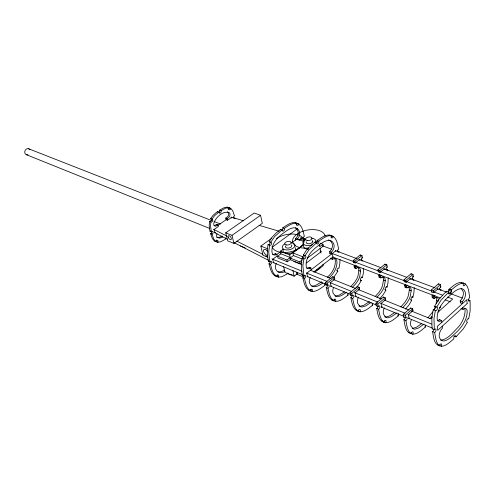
<?xml version="1.0" encoding="UTF-8"?>
<svg xmlns="http://www.w3.org/2000/svg" width="495" height="495" viewBox="0 0 495 495"><rect width="100%" height="100%" fill="white"/><g stroke="black" fill="none" stroke-linecap="round" stroke-linejoin="round"><path stroke-width="0.74" d="M388.272 277.775L387.987 282.831L387.078 287.088A1.689 0.947 -68.6 0 0 385.357 288.183A1.689 0.947 -68.6 0 0 385.908 290.12L383.186 294.68L379.739 298.739M414.235 287.657L413.888 292.817L412.923 297.173A1.732 0.934 -68.6 0 0 411.209 298.312A1.732 0.934 -68.6 0 0 411.729 300.279L408.969 304.963L405.498 309.152M357.588 267.207A5.538 3.248 -68.8 0 1 358.825 270.61L358.027 275.752A10.94 6.435 -68.6 0 1 356.709 279.1L354.643 282.367L350.627 286.735M355.076 267.288A5.538 3.248 -68.8 0 0 354.469 267.702L356.19 268.364A5.544 3.242 -68.8 0 1 360.546 271.272L359.747 276.427A10.958 6.435 -68.6 0 1 358.423 279.774L356.351 283.047L352.341 287.422M382.678 277.014A5.668 3.218 -68.8 0 1 383.452 280.09L382.604 285.343A11.206 6.373 -68.6 0 1 381.249 288.764L379.158 292.118L375.117 296.623M379.764 276.742A5.668 3.218 -68.8 0 0 379.151 277.169L380.964 277.862A5.68 3.211 -68.8 0 1 385.259 280.783L384.405 286.042A11.224 6.367 -68.6 0 1 383.05 289.476L380.952 292.836L376.912 297.346M408.579 286.908A5.81 3.174 -68.7 0 1 409.309 290.033L408.394 295.404A11.49 6.299 -68.6 0 1 407.014 298.912L404.885 302.358L400.82 307.005M405.69 286.667A5.81 3.174 -68.7 0 0 405.077 287.112L406.977 287.843A5.822 3.174 -68.7 0 1 411.203 290.763L410.287 296.14A11.509 6.293 -68.6 0 1 408.901 299.661L406.772 303.113L402.707 307.766M435.798 297.309A5.959 3.131 -68.7 0 1 436.479 300.49L436.114 303.379M234.754 218.555A1.466 1.009 -69.2 0 0 235.069 218.258L233.733 217.751A1.466 1.009 -69.2 0 1 233.417 218.047A1.466 1.009 -69.2 0 1 234.519 215.938L232.73 210.87L230.769 208.358A1.479 1.021 -69.6 0 1 229.185 209.713A1.479 1.021 -69.6 0 1 228.925 207.628L225.776 208.129L220.98 210.678A1.491 1.04 -69.2 0 1 220.38 213.011A1.491 1.04 -69.2 0 1 218.969 212.039L217.633 211.538L216.235 212.565L213.097 215.306L210.585 218.66A1.497 1.052 -68.6 0 1 211.285 220.473A1.497 1.052 -68.6 0 1 209.546 221.376L209.181 225.528L209.694 229.637L210.053 231.32L211.377 231.858A1.491 1.04 -67.9 0 1 213.091 232.056A1.491 1.04 -67.9 0 1 211.978 234.197L213.859 239.233L215.882 241.665A1.479 1.021 -67.6 0 1 217.478 240.273A1.479 1.021 -67.6 0 1 217.757 242.321L220.912 241.721L225.646 239.091A1.466 1.002 -68 0 1 225.516 237.897M210.585 218.66L211.916 219.18A1.504 1.052 -68.6 0 1 212.615 220.999A1.504 1.052 -68.6 0 1 210.87 221.902L210.505 226.06L211.377 231.858M303.262 238.782A1.572 0.99 -69.4 0 1 304.376 236.381C303.249 232.044 302.525 226.871 298.757 223.938A1.59 1.015 -69.9 0 1 297.13 225.454A1.59 1.015 -69.9 0 1 296.951 223.196C292.174 222.657 288.071 225.998 284.279 228.399A1.609 1.046 -69.4 0 1 283.61 230.917A1.609 1.046 -69.4 0 1 282.206 229.897L280.665 229.321L276.334 232.805L271.928 237.353L269.187 241.659A1.621 1.058 -68.6 0 1 269.893 243.583A1.621 1.058 -68.6 0 1 268.073 244.573L267.238 249.585L267.492 255.865L268.401 261.292L269.923 261.923A1.609 1.04 -67.7 0 1 271.662 262.065A1.609 1.04 -67.7 0 1 270.474 264.386C271.706 268.655 272.553 273.84 276.488 276.532A1.59 1.015 -67.3 0 1 278.14 274.954A1.59 1.015 -67.3 0 1 278.345 277.151L281.841 276.73L288.102 273.438M282.206 229.897L274.719 236.48L270.722 242.259A1.621 1.058 -68.6 0 1 271.427 244.19A1.621 1.058 -68.6 0 1 269.608 245.174L268.723 252.11L269.923 261.923M337.602 251.738A1.627 0.984 -69.3 0 1 337.695 250.198A1.627 0.984 -69.3 0 1 338.704 249.109C337.639 244.697 337.052 239.419 333.29 236.369A1.646 1.009 -69.8 0 1 331.644 237.959A1.646 1.009 -69.8 0 1 331.495 235.632C326.644 235.162 322.573 238.683 318.768 241.176A1.671 1.033 -69.4 0 1 318.068 243.781A1.671 1.033 -69.4 0 1 316.682 242.748L315.024 242.129L310.65 245.78L306.176 250.532L303.373 255.018A1.683 1.052 -68.6 0 1 304.054 256.992A1.683 1.052 -68.6 0 1 302.216 258.037L301.306 263.222L301.474 269.688L302.303 275.269L303.936 275.944A1.671 1.033 -67.8 0 1 305.675 276.068A1.671 1.033 -67.8 0 1 304.45 278.481C305.625 282.806 306.331 288.115 310.278 290.893A1.646 1.009 -67.4 0 1 311.949 289.241A1.646 1.009 -67.4 0 1 312.122 291.506C317.004 291.654 320.97 288.078 324.745 285.454A1.627 0.978 -67.9 0 1 324.968 283.462M316.682 242.748L309.103 249.641L305.025 255.661A1.683 1.052 -68.6 0 1 305.706 257.641A1.683 1.052 -68.6 0 1 303.868 258.687L302.878 265.852L303.936 275.944M440.569 306.052L440.086 307.766L439.715 307.624M469.953 300.446A1.838 0.922 -69.2 0 1 468.406 300.36A1.838 0.922 -69.2 0 1 469.699 297.699C468.914 293.04 468.969 287.416 465.331 283.907A1.869 0.947 -69.6 0 1 463.636 285.776A1.869 0.947 -69.6 0 1 463.654 283.196C458.587 283.084 454.744 287.31 450.988 290.138A1.893 0.978 -69.2 0 1 450.134 293.077A1.893 0.978 -69.2 0 1 448.86 292.013L446.719 291.215L444.306 293.473L438.923 299.339L434.579 306.275A1.912 0.996 -68.6 0 1 435.111 308.428A1.912 0.996 -68.6 0 1 433.255 309.709L431.844 317.716L431.937 325.586L432.234 328.835L434.344 329.707A1.893 0.978 -68 0 1 436.021 329.726A1.893 0.978 -68 0 1 434.678 332.479C435.594 337.008 435.643 342.676 439.523 345.832A1.869 0.947 -67.6 0 1 441.249 343.883A1.869 0.947 -67.6 0 1 441.268 346.37C446.372 346.061 450.11 341.81 453.859 338.809A1.838 0.922 -68 0 1 454.682 335.975A1.838 0.922 -68 0 1 455.907 336.903L463.32 328.859L467.41 322.183A1.819 0.903 -68.6 0 1 466.958 320.154A1.819 0.903 -68.6 0 1 468.666 318.916L470.101 311.262L470.163 303.639L469.953 300.446L467.843 299.661M448.86 292.013L441.057 300.156L436.714 307.11A1.912 0.996 -68.6 0 1 437.24 309.264A1.912 0.996 -68.6 0 1 435.39 310.544L433.966 318.576L434.344 329.707M355.998 287.997L359.16 284.13L361.307 280.442A1.652 0.959 -68.6 0 1 360.731 278.537A1.652 0.959 -68.6 0 1 362.445 277.478L363.318 273.314L363.54 268.358M438.477 311.751L438.861 310.953A1.776 0.922 -68.6 0 1 438.335 310.712M339.96 259.38L339.873 263.346L338.951 268.315A1.609 0.965 -68.6 0 0 337.243 269.336A1.609 0.965 -68.6 0 0 337.844 271.211L333.989 277.021M211.916 219.18L214.428 215.82L218.969 212.039M432.748 311.93L427.841 317.914M431.943 316.423L429.827 318.718M328.965 277.893C333.537 273.958 336.977 268.389 336.977 262.208A5.414 3.273 -68.8 0 0 332.578 259.306L330.839 258.749L330.722 258.087M327.337 277.231C331.904 273.308 335.338 267.746 335.338 261.577A5.408 3.273 -68.8 0 0 334.057 258.223M460.938 308.639L463.128 309.375A6.132 3.069 -68.7 0 1 467.175 312.296C466.698 321.156 460.814 328.408 454.484 334.075C451.056 337.355 442.617 345.454 439.492 337.658A6.243 3.18 -68 0 1 442.394 328.247L442.27 326.217M437.246 320.636A6.305 3.261 -68.5 0 0 439.387 319.578L441.503 320.426A6.317 3.255 -68.5 0 1 437.141 317.474C437.512 308.292 443.675 300.793 450.351 295.082C453.779 291.716 462.615 284.161 465.25 292.26A6.2 3.137 -69.2 0 1 462.361 301.597L462.46 303.633L460.35 302.829L460.245 300.799A6.194 3.143 -69.2 0 0 463.128 291.475L461.204 288.393M460.35 302.829L460.888 302.34M432.284 317.233L430.588 318.755L411.283 310.965M437.957 312.172L452.69 299.011L447.641 297.105M409.532 317.963L408.969 318.458L408.443 314.622L412.96 310.681L412.706 308.756L410.695 307.952L410.776 308.552M433.094 294.797L432.011 295.744L432.24 297.644L434.239 298.411L434.016 296.511L435.099 295.565M437.945 289.396L437.889 288.919L433.571 292.694L431.56 291.932L432.104 291.462M425.65 324.968A1.788 0.934 -68 0 0 425.384 327.04C421.635 329.961 417.817 334.088 412.756 334.261A1.819 0.965 -67.6 0 0 412.7 331.817A1.819 0.965 -67.6 0 0 410.98 333.698C407.057 330.648 406.853 325.023 405.881 320.543A1.844 0.996 -67.9 0 0 407.199 317.858A1.844 0.996 -67.9 0 0 405.504 317.815L405.219 315.272L412.607 308.837M433.434 290.695L440.476 284.563L438.465 283.827L431.43 289.94M405.504 317.815L403.499 316.992L403.215 314.449L410.603 308.032M382.214 306.745L381.651 307.222L381.076 303.447L385.574 299.654L385.289 297.761L383.384 297L383.476 297.588M405.807 284.415L404.731 285.324L404.984 287.187L406.884 287.917L406.636 286.048L407.713 285.139M410.534 279.366L410.448 278.666L406.129 282.305L404.223 281.581L404.768 281.129M398.735 313.576A1.745 0.953 -68 0 0 398.333 315.866C394.577 318.706 390.71 322.69 385.685 322.759A1.77 0.978 -67.5 0 0 385.593 320.364A1.77 0.978 -67.5 0 0 383.885 322.183C379.943 319.213 379.591 313.663 378.564 309.214A1.801 1.009 -67.9 0 0 379.857 306.609A1.801 1.009 -67.9 0 0 378.149 306.535L377.834 304.041L385.197 297.841M405.968 280.349L412.997 274.428L411.085 273.729L404.062 279.626M378.149 306.535L376.25 305.755L375.928 303.262L383.291 297.08M448.724 293.857L449.738 293.003M448.253 292.007A1.893 0.978 -69.2 0 0 448.847 289.346C452.981 286.376 458.011 280.461 463.654 283.196M381.67 275.22L380.593 276.105L380.872 277.936L379.059 277.243L378.786 275.412L379.857 274.533M356.264 296.078L355.701 296.542L355.076 292.836L359.556 289.173L359.246 287.317L357.433 286.593L357.532 287.174M380.042 272.429L379.764 270.579L377.945 269.899L378.223 271.743L380.042 272.429L384.343 268.909L384.442 269.602M372.871 303.157A1.702 0.965 -67.9 0 0 372.605 305.236C368.843 307.995 364.926 311.85 359.952 311.825A1.726 0.99 -67.5 0 0 359.834 309.474A1.726 0.99 -67.5 0 0 358.139 311.237C354.179 308.342 353.702 302.866 352.619 298.454A1.751 1.021 -67.9 0 0 353.888 295.917A1.751 1.021 -67.9 0 0 352.168 295.824L350.367 295.082L350.008 292.638L357.341 286.667M378.038 269.825L385.042 264.12L386.861 264.794L387.263 267.121A1.702 0.965 -69.3 0 0 386.199 268.37A1.702 0.965 -69.3 0 0 386.174 270.004M352.168 295.824L351.821 293.38L359.153 287.397M378.223 271.743L379.034 271.081M379.857 270.505L386.861 264.794M424.097 324.021L418.591 327.987L414.946 329.156A11.936 6.336 -68.1 0 1 412.929 328.562L410.825 325.691A6.082 3.236 -68 0 1 411.537 319.386M421.573 323.65L416.604 327.164L412.966 328.327A11.917 6.342 -68.1 0 1 412.236 328.265M331.576 285.937L331.019 286.382L330.344 282.744L334.806 279.205L334.478 277.386L332.751 276.693L332.9 277.491M355.8 266.638L356.103 268.438L354.377 267.776L354.074 265.976L355.8 266.638L356.87 265.784M354.074 265.976L355.144 265.128M348.251 293.25A1.664 0.971 -67.9 0 0 348.103 295.107C344.341 297.798 340.387 301.523 335.462 301.418A1.689 1.002 -67.4 0 0 335.313 299.116A1.689 1.002 -67.4 0 0 333.63 300.818C329.67 297.99 329.07 292.588 327.944 288.22A1.708 1.027 -67.8 0 0 329.194 285.751A1.708 1.027 -67.8 0 0 327.461 285.64L327.084 283.239L334.379 277.46M359.599 260.302L359.488 259.621L355.2 263.024L354.903 261.212L353.17 260.562L353.473 262.369L354.278 261.731M354.989 261.137L361.969 255.612L362.402 257.901A1.664 0.971 -69.3 0 0 361.387 259.021A1.664 0.971 -69.3 0 0 361.282 260.593M327.461 285.64L325.747 284.934L325.364 282.534L332.659 276.767M353.263 260.488L360.236 254.975L361.969 255.612M394.565 312.537L389.602 315.909L385.945 316.998A11.614 6.435 -68.1 0 1 384.528 316.726M396.99 312.883L391.489 316.695L387.832 317.79A11.639 6.429 -68.1 0 1 385.784 317.177L383.625 314.331A5.928 3.286 -67.9 0 1 384.411 307.853M314.752 272.201L323.285 265.586L323.012 264.138M308.063 276.278L307.513 276.705L306.801 273.135L335.789 250.767L335.87 251.213M313.607 271.984L333.234 256.781M330.839 258.749L330.932 258.675A5.408 3.273 -68.8 0 1 331.334 258.396M328.562 239.772L331.037 241.566L332.071 243.311A5.464 3.341 -69.3 0 1 329.645 251.59L329.874 253.434L330.413 253.025M311.231 269.713L310.885 267.925L309.146 267.337A5.55 3.453 -68.4 0 1 306.584 268.117M310.885 267.925L310.792 267.993A5.563 3.453 -68.4 0 1 306.096 265.054C305.904 256.701 312.079 250.167 318.409 245.6C322.282 242.34 330.728 236.635 333.729 243.917A5.476 3.341 -69.3 0 1 331.297 252.209L329.552 251.658M283.623 266.619L284.848 272.368L294.104 276.229L297.334 273.754M306.393 262.969L321.459 251.466L320.079 250.946M302.358 259.089L293.43 255.562L290.12 258.043L290.491 259.819L300.088 263.668L301.919 262.276M307.414 258.099L323.291 246.027L322.963 244.252L320.203 243.224M371.219 302.297L365.718 305.96L362.049 306.98A11.348 6.503 -68.1 0 1 359.983 306.356L357.774 303.534A5.779 3.323 -67.9 0 1 358.485 297.198M290.12 258.043L299.723 261.88L301.938 260.203M322.963 244.252L319.745 246.696L319.374 244.691M369.425 301.554L363.93 305.211L360.255 306.232A11.329 6.509 -68.1 0 1 358.832 305.941M303.41 245.025L292.885 252.896L302.507 256.676L304.283 255.333M290.219 257.53L280.888 253.811L277.602 256.249L286.921 260.005L290.219 257.53L289.668 254.888L280.331 251.188L283.06 249.171M277.602 256.249L277.98 257.994L287.292 261.762L291.054 258.935M289.668 254.888L303.85 244.289M274.063 262.307L273.512 262.715L272.751 259.238L277.138 255.983L276.761 254.238L275.14 253.694A5.358 3.477 -68.4 0 1 272.59 254.418M299.036 240.353L300.632 239.172L304.963 240.799M322.814 282.892C319.374 285.955 312.258 289.47 309.746 283.48A5.507 3.378 -67.8 0 1 310.328 277.404M291.419 242.989L296.92 238.924L303.416 241.368M276.761 254.238L276.668 254.312A5.365 3.477 -68.4 0 1 271.928 251.386C271.606 243.262 277.769 236.981 283.981 232.693C287.935 229.488 296.245 224.21 299.308 231.27A5.284 3.366 -69.4 0 1 296.994 239.283L296.926 239.333M276.507 254.708L281.203 251.237M298.838 239.908L301.48 237.947L301.566 238.38M321.756 281.797L315.136 285.739L311.757 286.116M295.67 240.285L295.453 238.701A5.272 3.366 -69.4 0 0 297.767 230.701L295.527 227.855M344.427 291.901L339.483 295.026L335.808 295.979A11.057 6.571 -68 0 1 335.059 295.892M346.673 292.211L341.191 295.738L337.516 296.697A11.076 6.565 -68 0 1 335.431 296.053L333.178 293.263A5.637 3.354 -67.9 0 1 333.673 287.354M272.275 247.166L297.514 228.709M267.764 257.202L262.925 255.228L260.865 246.095L271.916 238.089M233.956 243.404L262.319 223.319L260.556 215.325L254.201 213.005L225.714 232.829L227.688 240.848L233.956 243.404L232 235.348L225.714 232.829M232 235.348L260.556 215.325M316.534 243.051A1.664 1.033 -69.4 0 0 317.109 240.558C321.243 237.947 326.267 233.343 331.495 235.632M215.455 232.353L214.923 232.718L214.094 229.433L218.351 226.506L217.936 224.854L216.606 224.334L215.238 225.274A2.982 2.079 -68.5 0 1 214.106 225.671M217.936 224.854L216.562 225.8A2.982 2.079 -68.5 0 1 213.766 223.431C215.405 217.509 223.202 210.183 229.395 212.751A2.958 2.042 -69.2 0 1 228.43 217.651L227.081 218.58L225.745 218.072L227.094 217.144A2.958 2.042 -69.2 0 0 228.059 212.25L227.415 211.736M217.781 225.454L226.667 219.353M225.745 218.072L226.147 219.712L227.477 220.226L231.648 217.355L231.846 218.177M281.94 230.422A1.609 1.046 -69.4 0 0 282.732 227.83C286.846 225.312 291.827 221.018 296.951 223.196M218.92 212.578A1.491 1.04 -69.2 0 0 219.644 210.171C222.36 208.636 225.683 206.069 228.925 207.628M284.668 270.084L281.408 271.656L278.023 271.965M222.243 236.096L219.013 237.501L216.587 237.223M222.595 237.185L219.427 238.144L217.256 237.272A2.964 2.048 -68 0 1 217.058 233.751M285.108 271.347C282.051 273.426 277.367 273.141 275.851 269.323A5.309 3.403 -67.8 0 1 276.34 263.433M411.809 333.395L410.776 333.42A1.813 0.965 -67.6 0 0 411.159 332.349M439.504 344.699A1.862 0.947 -67.6 0 1 439.183 345.485L440.21 345.448M334.812 300.713L333.754 300.694A1.683 1.002 -67.4 0 0 334.119 299.19M440.705 340.207C448.266 339.285 453.228 331.953 458.407 327.034C462.163 322.69 464.663 317.252 465.071 311.491A6.119 3.069 -68.7 0 0 464.329 308.107M216.532 240.019A1.479 1.021 -67.6 0 1 216.439 241.777L217.132 241.783M310.835 289.266A1.646 1.009 -67.4 0 1 310.495 290.812L311.559 290.843M384.157 321.014A1.77 0.978 -67.5 0 1 383.804 321.96L384.312 321.979M277.144 275.01A1.584 1.015 -67.3 0 1 276.829 276.507L277.893 276.556M358.51 310.142A1.726 0.99 -67.5 0 1 358.163 311.064L358.677 311.095M231.054 217.07L243.645 220.776M259.201 225.367L279.199 231.258M296.319 224.798A1.59 1.015 -69.9 0 0 297.21 223.381L298.757 223.938M330.963 237.049A1.646 1.009 -69.8 0 0 331.631 235.769L333.29 236.369M463.079 283.542A1.862 0.947 -69.6 0 0 463.202 283.14L465.331 283.907M228.442 209.199A1.479 1.021 -69.6 0 0 229.426 207.863L230.769 208.358M282.732 227.83L284.279 228.399M317.109 240.558L318.768 241.176M448.847 289.346L450.988 290.138M361.752 257.66L362.402 257.901M386.812 266.954L387.263 267.121M412.533 276.495L413.368 276.804A1.745 0.953 -69.2 0 0 412.248 278.24A1.745 0.953 -69.2 0 0 412.366 279.916M440.309 286.797L440.81 286.982A1.794 0.934 -69.2 0 0 439.585 289.81M315.377 241.43L317.443 242.197M303.317 238.25L304.852 238.825A1.572 0.99 -69.4 0 1 304.116 239.345M361.084 259.813L362.816 260.457A1.664 0.971 -69.3 0 1 362.068 261.026M385.828 269.045L387.641 269.726L387.771 270.765M412.044 278.834L413.709 279.452L413.826 280.51M439.356 289.024L441.113 289.68A1.794 0.934 -69.2 0 1 440.358 290.311M300.663 237.643L305.718 239.537M322.332 245.743L331.724 249.251M335.332 250.6L357 258.693M358.943 259.423L380.834 267.603M383.724 268.68L406.841 277.318M409.73 278.394L435.006 287.843M437.172 288.653L446.564 292.161M450.896 293.783L462.454 298.095M219.644 210.171L220.98 210.678M295.367 238.769L296.901 239.351M460.152 300.88L462.268 301.678M353.875 261.682L332.238 253.508L332.875 257.06L440.135 297.934M355.317 262.226L378.403 270.951M380.562 271.767L404.365 280.758M405.807 281.302L431.776 291.11M433.936 291.926L442.592 295.199M329.874 253.434L331.526 254.059L331.204 252.277M353.473 262.369L355.2 263.024M445.178 299.859L450.215 301.777M378.786 275.412L380.593 276.105M404.731 285.324L406.636 286.048M432.011 295.744L434.016 296.511M358.825 270.61L360.546 271.272M383.452 280.09L385.259 280.783M409.309 290.033L411.203 290.763M436.479 300.49L438.347 301.208M361.053 276.934L362.445 277.478M386.403 286.822L387.078 287.088M411.865 296.759L412.923 297.173M269.187 241.659L270.722 242.259M303.373 255.018L305.025 255.661M434.579 306.275L436.714 307.11M28.636 148.772L211.885 220.665M214.044 221.506L220.51 224.049M336.755 270.777L337.844 271.211M360.558 280.145L361.307 280.442M384.9 289.724L385.908 290.12M410.553 299.815L411.729 300.279M438.366 310.755L438.861 310.953M209.546 221.376L210.87 221.902M268.073 244.573L269.608 245.174M302.216 258.037L303.868 258.687M433.255 309.709L435.39 310.544M260.865 246.095L267.807 248.867M293.789 261.422L302.006 264.72M26.377 154.7L209.731 228.455M334.373 279.031L334.806 279.205M359.104 288.993L359.556 289.173M385.098 299.463L385.574 299.654M412.459 310.476L412.96 310.681M310.495 270.282L331.223 278.648M333.37 279.514L355.528 288.461M358.386 289.612L381.261 298.844M384.12 300.001L409.142 310.099M211.588 231.14A1.491 1.04 -67.9 0 1 211.681 232.588A1.491 1.04 -67.9 0 1 210.653 233.659L211.978 234.197M240.384 245.978L245.254 247.97M271.941 258.91L302.006 271.18M306.3 272.931L327.059 281.401M329.918 282.571L351.4 291.338M354.265 292.508L377.883 302.148M380.599 303.256L405.089 313.248M407.942 314.412L431.572 324.058M325.364 282.534L327.084 283.239M350.008 292.638L351.821 293.38M375.928 303.262L377.834 304.041M403.215 314.449L405.219 315.272M453.822 336.049L455.907 336.903M272.702 262.381L302.711 274.731M306.999 276.501L326.292 284.439M330.58 286.203L350.59 294.432M354.872 296.202L376.311 305.019M381.175 307.024L403.462 316.194M408.462 318.254L432.042 327.956M347.57 294.89L348.103 295.107M372.048 305L372.605 305.236M397.745 315.624L398.333 315.866M424.889 326.836L425.384 327.04M304.109 277.219L297.303 274.403L296.858 272.231M216.439 241.777L217.757 242.321M210.653 233.659C211.643 236.61 212.466 240.644 215.882 241.665M270.041 261.162A1.609 1.046 -67.7 0 1 269.992 262.678A1.609 1.046 -67.7 0 1 268.952 263.755L270.474 264.386M304.035 275.393A1.664 1.033 -67.8 0 1 302.816 277.8L304.45 278.481M327.436 284.891A1.708 1.027 -67.8 0 1 326.23 287.508L327.944 288.22M352.1 295.255A1.751 1.021 -67.9 0 1 350.819 297.705L352.619 298.454M377.982 306.182A1.794 1.009 -67.9 0 1 376.67 308.428L378.564 309.214M405.207 317.499A1.844 0.996 -67.9 0 1 403.883 319.714L405.881 320.543M433.898 329.429A1.893 0.978 -68 0 1 432.568 331.607L434.678 332.479M276.829 276.507L278.345 277.151M310.495 290.812L312.122 291.506M333.754 300.694L335.462 301.418M358.163 311.064L359.952 311.825M383.804 321.96L385.685 322.759M410.776 333.42L412.756 334.261M439.183 345.485L441.268 346.37M268.952 263.755C270.32 268.364 271.266 274.737 276.488 276.532M302.816 277.8C304.128 282.49 304.908 289.105 310.278 290.893M326.23 287.508C327.498 292.254 328.142 299.048 333.63 300.818M350.819 297.705C352.038 302.507 352.539 309.474 358.139 311.237M376.67 308.428C377.84 313.279 378.174 320.432 383.885 322.183M403.883 319.714C404.997 324.615 405.139 331.959 410.98 333.698M432.568 331.607C433.626 336.557 433.571 344.105 439.523 345.832M213.456 229.247L227.211 236.239M236.839 241.133L262.969 254.418M265.722 255.816L267.783 256.868M214.286 232.532L227.341 239.221M234.209 242.736L268.556 260.333M297.21 223.381L298.046 224.037M331.631 235.769L332.448 236.437M229.426 207.863L230.453 208.871M463.202 283.14L463.945 283.833M216.606 224.334L216.761 224.947M227.081 218.58L227.477 220.226M275.232 253.626L275.424 254.498M280.331 251.188L280.888 253.811M286.921 260.005L287.292 261.762M292.898 270.437L294.104 276.229M360.236 254.975L360.348 255.513M292.885 252.896L293.43 255.562M299.723 261.88L300.088 263.668M302.507 256.676L302.909 258.693M309.239 267.263L309.418 268.16M385.042 264.12L385.147 264.67M320.079 248.471L320.921 252.976M332.164 257.61L332.485 259.374M412.997 274.428L413.368 276.804M411.085 273.729L411.184 274.286M438.465 283.827L438.551 284.396M440.476 284.563L440.81 286.982M406.129 282.305L405.875 280.424L403.97 279.706L404.223 281.581M431.56 291.932L431.337 290.021L433.342 290.775L433.571 292.694M439.486 319.492L439.566 320.228M441.602 320.345L441.825 322.307M462.844 307.519L463.035 309.455M267.529 255.346A3.484 1.819 53.5 0 1 264.151 252.766A3.484 1.819 53.5 0 1 264.169 249.424A3.484 1.819 53.5 0 1 267.554 251.324M276.402 238.701A16.267 8.861 -11.3 0 1 301.535 236.554A16.267 8.861 -11.3 0 1 293.238 251.052A16.267 8.861 -11.3 0 1 272.052 246.306M295.367 247.741A6.478 3.57 -11.2 0 1 289.581 253.378A6.478 3.57 -11.2 0 1 283.214 249.641M290.949 242.593A6.491 3.558 -11.2 0 1 294.061 247.438A6.491 3.558 -11.2 0 1 284.272 249.511A6.491 3.558 -11.2 0 1 284.829 243.893M297.39 273.587A6.392 3.644 -11 0 1 296.202 274.119M292.205 274.812A6.392 3.644 -11 0 1 287.768 272.968M291.363 244.945A3.248 1.776 -11.2 0 1 288.733 248.044A3.248 1.776 -11.2 0 1 285.776 245.823M308.465 247.97A16.477 8.947 -10.4 0 1 292.551 241.034A16.477 8.947 -10.4 0 1 308.224 229.909A16.477 8.947 -10.4 0 1 325.079 236.177M311.633 238.213A6.577 3.589 -10.4 0 1 315.247 242.736M312.852 244.536A6.577 3.589 -10.4 0 1 303.881 244.536A6.577 3.589 -10.4 0 1 305.947 239.264M320.364 267.337A6.472 3.682 -10.1 0 1 316.398 270.233M308.428 249.208A6.559 3.601 -10.3 0 1 303.676 245.712M312.314 241.77A6.559 3.601 -10.3 0 1 312.896 241.838M312.135 240.57A3.286 1.794 -10.4 0 1 309.876 243.62A3.286 1.794 -10.4 0 1 306.238 241.826M295.175 223.127A1.59 1.015 -69.9 0 1 295.404 222.639M280.745 229.983A1.609 1.046 -69.4 0 1 280.665 229.321M268.401 261.292A1.609 1.046 -67.7 0 1 268.909 260.853M274.972 275.888A1.584 1.015 -67.3 0 1 275.307 275.047M303.757 239.339A1.572 0.99 -69.4 0 1 303.652 239.295M337.38 251.138A1.621 0.984 -69.3 0 0 337.491 251.008L339.143 251.621A1.627 0.984 -69.3 0 1 337.831 252.054M329.602 235.54A1.646 1.009 -69.8 0 1 329.837 235.032M315.098 242.81A1.664 1.033 -69.4 0 1 315.024 242.129M302.303 275.269A1.664 1.033 -67.8 0 1 302.816 274.805M308.651 290.206A1.646 1.009 -67.4 0 1 308.998 289.328M461.253 283.01A1.862 0.947 -69.6 0 1 461.519 282.428M446.713 291.796A1.893 0.978 -69.2 0 1 446.719 291.215M432.234 328.835A1.893 0.978 -68 0 1 432.618 328.395M437.438 344.941A1.862 0.947 -67.6 0 1 437.63 344.334M214.564 241.121A1.479 1.021 -67.6 0 1 214.886 240.347M210.053 231.32A1.491 1.04 -67.9 0 1 210.542 230.924M217.732 212.151A1.491 1.04 -69.2 0 1 217.633 211.538M227.292 208.079A1.479 1.021 -69.6 0 1 227.582 207.133M27.998 154.706A3.168 2.679 -68.2 0 1 24.874 152.998A3.168 2.679 -68.2 0 1 26.371 149.069A3.168 2.679 -68.2 0 1 29.861 149.83M403.499 316.992A1.844 0.996 -67.9 0 1 404.025 316.46M409 332.857A1.813 0.965 -67.6 0 1 409.148 332.362M439.82 307.599A1.776 0.922 -68.6 0 1 440.086 307.766M439.288 307.717A1.776 0.922 -68.6 0 1 439.411 307.655M432.735 297.241A5.959 3.131 -68.7 0 0 432.327 297.563L434.332 298.33A5.971 3.125 -68.7 0 1 438.477 300.094M435.099 307.203A11.781 6.206 -68.6 0 1 434.084 309.579M413.709 279.452A1.745 0.953 -69.2 0 1 413.214 279.941M376.25 305.755A1.794 1.009 -67.9 0 1 376.844 305.205M382.004 321.379A1.77 0.978 -67.5 0 1 382.326 320.525M387.641 269.726A1.702 0.965 -69.3 0 1 386.83 270.326M350.367 295.082A1.751 1.021 -67.9 0 1 351.023 294.513M356.344 310.476A1.726 0.99 -67.5 0 1 356.654 309.641M325.747 284.934A1.708 1.027 -67.8 0 1 326.397 284.384M331.922 300.094A1.683 1.002 -67.4 0 1 332.275 299.197M467.156 303.602L437.759 330.307L437.302 326.397L466.785 299.716L467.156 303.602M228.189 237.161A2.314 1.163 54.9 0 0 230.973 239.629A2.314 1.163 54.9 0 0 230.026 236.276A2.314 1.163 54.9 0 0 228.189 237.161M286.481 244.957A3.255 1.77 -11.3 0 0 291.184 242.649A3.255 1.77 -11.3 0 0 286.277 241.876A3.255 1.77 -11.3 0 0 286.481 244.957M307.308 240.558A3.298 1.788 -10.4 0 0 312.029 238.237A3.298 1.788 -10.4 0 0 306.993 237.47A3.298 1.788 -10.4 0 0 307.308 240.558M450.568 293.17A2.531 1.306 -69.2 0 0 450.883 289.21A2.531 1.306 -69.2 0 0 448.47 292.322A2.531 1.306 -69.2 0 0 450.568 293.17"/></g></svg>
